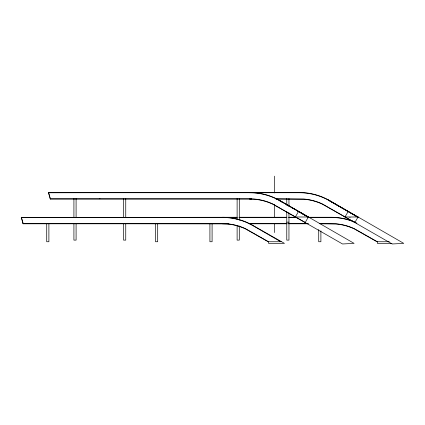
<?xml version="1.0" encoding="UTF-8"?>
<svg xmlns="http://www.w3.org/2000/svg" width="425" height="425" viewBox="0 0 425 425"><rect width="100%" height="100%" fill="white"/><g stroke="black" fill="none" stroke-linecap="round" stroke-linejoin="round"><path stroke-width="0.64" d="M298.584 211.368L308.29 217.175M348.24 211.368L344.994 216.989L322.309 204.138A54.373 54.373 0 0 0 304.066 199.251L275.953 199.038M346.035 210.354L357.946 217.175L327.436 199.447M298.605 211.337L295.338 216.989L272.653 204.138A54.373 54.373 0 0 0 254.41 199.251L249.533 199.038M308.396 216.989L305.24 222.45L295.338 216.989L308.396 216.989L277.78 199.447M228.894 223.789L23.168 223.789L21.25 217.478L237.049 217.26M251.387 199.038L50.368 199.038L48.45 192.727L299.328 192.509A60.908 60.908 0 0 1 329.784 200.669L403.75 243.371L392.19 243.982L322.4 203.942A54.591 54.591 0 0 0 304.087 199.033L276.027 198.82M48.45 192.727L299.328 192.727A60.701 60.701 0 0 1 329.678 200.86L357.946 217.175M50.081 198.82L251.536 198.82M239.041 217.26L286.817 217.26M288.809 217.26L296.108 217.26M308.051 217.26L331.277 217.26A60.908 60.908 0 0 1 354.312 221.786M349.717 217.26L350.152 217.26M21.25 217.478L222.466 217.478A60.701 60.701 0 0 1 252.822 225.611L280.76 241.74M225.133 217.478L237.076 217.478M239.062 217.478L286.827 217.478M288.814 217.478L296.777 217.478M308.715 217.478L331.272 217.478A60.701 60.701 0 0 1 356.926 223.162M286.774 222.158L288.952 222.158M22.881 223.571L227.232 223.784A54.591 54.591 0 0 1 245.544 228.692L268.573 241.74L268.573 243.371L284.458 243.371L252.928 225.42A60.908 60.908 0 0 0 222.472 217.26M249.061 223.571L286.79 223.571M288.777 223.571L307.971 223.571M319.223 223.571L336.032 223.784A54.591 54.591 0 0 1 354.344 228.692L377.373 241.74L377.373 243.371L391.956 243.371M249.475 223.789L287.316 223.789M288.644 223.789L308.561 223.789M319.844 223.789L336.016 224.002A54.373 54.373 0 0 1 354.253 228.889L376.938 241.74L389.364 241.74M281.196 241.74L268.138 241.74L245.453 228.889A54.373 54.373 0 0 0 227.21 224.002L222.333 223.789M249.533 198.82L254.432 199.033A54.591 54.591 0 0 1 272.744 203.942L342.534 243.982L354.094 243.371L280.128 200.669A60.908 60.908 0 0 0 249.672 192.509M329.03 200.611L332.998 202.884M334.13 203.532L337.535 205.482M338.667 206.13L339.803 206.784M340.935 207.432L342.635 208.404M343.772 209.058L344.903 209.706M279.374 200.611L282.774 202.56M286.742 204.834L287.879 205.482M289.011 206.13L290.147 206.784M291.279 207.432L292.979 208.404M294.116 209.058L295.248 209.706M296.379 210.354L304.89 215.231M306.021 215.879L307.158 216.527M307.96 216.989L280.022 200.86A60.701 60.701 0 0 0 249.672 192.727M99.737 198.82L99.965 198.82M48.615 192.509L50.368 199.038M21.415 217.26L23.168 223.789M320.896 230.839L320.896 241.74L318.718 241.74L318.718 229.558M288.952 198.613L288.952 206.46M288.952 212.883L288.952 240.109L286.774 240.109L286.774 211.56M286.774 198.613L286.774 205.153M274.561 176.163L274.561 192.945M274.561 204.494L274.561 217.648M274.561 223.762L274.561 232.576M239.296 198.613L239.296 220.192M239.296 226.004L239.296 240.109L237.118 240.109L237.118 225.362M237.118 198.613L237.118 219.539M212.091 223.789L212.091 241.74L209.918 241.74L209.918 223.789M157.691 223.789L157.691 241.74L155.518 241.74L155.518 223.789M125.747 198.613L125.747 217.579M125.747 223.454L125.747 240.109L123.574 240.109L123.574 223.454M123.574 198.613L123.574 217.579M76.091 198.613L76.091 217.579M76.091 223.454L76.091 240.109L73.918 240.109L73.918 223.454M73.918 198.613L73.918 217.579M48.891 223.789L48.891 241.74L46.718 241.74L46.718 223.789M358.052 216.989L354.896 222.45L344.994 216.989L358.052 216.989"/></g></svg>
